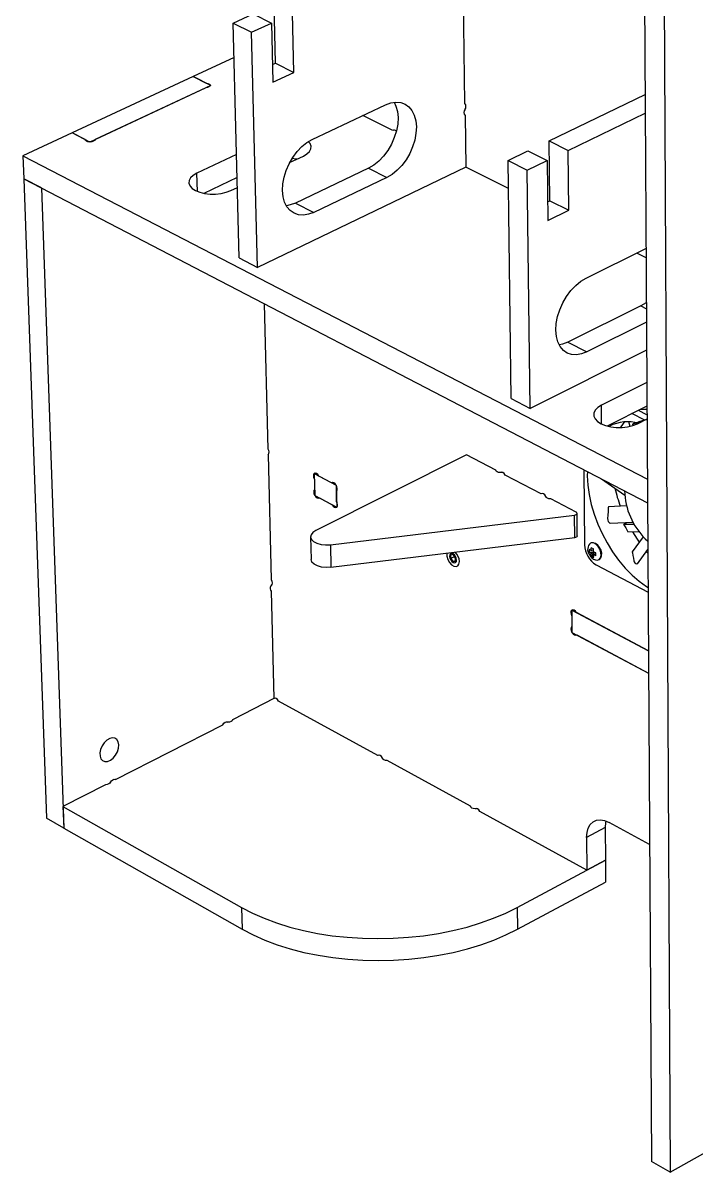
# Model space of a CAD drawing. Extents: x 0 to 161, y 0 to 212.
# Drawn here: x 64.8 to 99.3, y 103.3 to 162.2 of the extents above; entities that cross this region are included whole.
import ezdxf

# ---------------------------------------------------------------- set-up
doc = ezdxf.new("R2010")
doc.units = 0
doc.layers.get('0').update_dxf_attribs({"linetype": 'CONTINUOUS'})

msp = doc.modelspace()

# ---------------------------------------------------------------- linework, layer by layer
at = {"color": 7, "linetype": 'CONTINUOUS'}
for p, q in [((96.438, 201.915), (97.025, 103.847)), ((97.497, 200.099), (97.987, 103.302)), ((77.762, 160.144), (77.691, 163.173)), ((87.465, 158.087), (87.388, 163.419)), ((75.595, 162.201), (76.613, 162.673)), ((76.613, 162.673), (77.558, 162.201)), ((78.705, 159.671), (78.637, 162.702)), ((75.595, 162.201), (76.54, 161.729)), ((75.9, 150.163), (75.595, 162.201)), ((76.54, 161.729), (77.558, 162.201)), ((77.558, 162.201), (77.629, 159.167)), ((76.835, 149.679), (76.54, 161.729)), ((75.64, 160.438), (73.539, 159.46)), ((77.608, 160.072), (77.762, 160.144)), ((77.629, 159.167), (78.705, 159.671)), ((77.762, 160.144), (78.705, 159.671)), ((73.539, 159.46), (67.335, 156.571)), ((74.446, 159.001), (73.539, 159.46)), ((73.539, 159.46), (74.206, 159.122)), ((74.446, 159.001), (68.241, 156.104)), ((74.194, 158.882), (68.515, 156.232)), ((91.778, 156.165), (96.698, 158.536)), ((79.647, 156.235), (83.396, 158.011)), ((83.77, 156.694), (82.239, 157.463)), ((87.474, 157.458), (87.513, 154.814)), ((92.762, 155.676), (96.704, 157.58)), ((83.806, 156.711), (83.77, 156.694)), ((67.343, 156.574), (64.824, 155.401)), ((68.241, 156.104), (67.335, 156.571)), ((68.009, 156.232), (67.343, 156.574)), ((91.778, 156.165), (92.762, 155.676)), ((91.81, 153.095), (91.778, 156.165)), ((89.679, 155.154), (90.698, 155.645)), ((90.698, 155.645), (91.682, 155.154)), ((92.792, 152.602), (92.762, 155.676)), ((64.824, 155.401), (96.816, 138.818)), ((64.824, 155.401), (64.866, 154.224)), ((75.766, 155.459), (73.736, 154.499)), ((78.487, 155.049), (79.188, 155.383)), ((89.832, 142.952), (89.679, 155.154)), ((89.679, 155.154), (90.663, 154.662)), ((90.663, 154.662), (91.682, 155.154)), ((91.682, 155.154), (91.715, 152.078)), ((87.513, 154.814), (76.835, 149.679)), ((82.527, 154.762), (78.792, 152.977)), ((82.527, 154.762), (83.464, 154.288)), ((89.697, 153.717), (87.513, 154.814)), ((90.805, 142.448), (90.663, 154.662)), ((65.771, 153.753), (64.866, 154.224)), ((64.866, 154.224), (66.029, 121.435)), ((64.866, 154.224), (96.823, 137.604)), ((65.771, 153.753), (66.908, 120.936)), ((75.796, 154.282), (74.088, 153.472)), ((75.465, 153.613), (75.809, 153.776)), ((83.464, 154.288), (79.729, 152.499)), ((78.792, 152.977), (79.729, 152.499)), ((91.705, 153.044), (91.81, 153.095)), ((91.715, 152.078), (92.792, 152.602)), ((91.81, 153.095), (92.792, 152.602)), ((93.686, 149.131), (96.745, 150.639)), ((96.748, 150.174), (96.28, 150.409)), ((75.9, 150.163), (76.835, 149.679)), ((77.379, 140.366), (77.198, 147.81)), ((96.483, 147.699), (92.745, 145.842)), ((96.768, 146.862), (93.719, 145.344)), ((92.745, 145.842), (93.719, 145.344)), ((96.776, 145.434), (90.805, 142.448)), ((96.786, 143.772), (94.465, 142.606)), ((89.832, 142.952), (90.805, 142.448)), ((96.793, 142.568), (94.753, 141.54)), ((96.679, 141.847), (96.027, 142.182)), ((96.796, 142.122), (96.356, 142.348)), ((95.929, 141.525), (95.861, 141.76)), ((96.047, 141.638), (96.064, 141.562)), ((96.143, 141.734), (96.156, 141.688)), ((96.306, 141.658), (96.797, 141.907)), ((77.386, 140.068), (77.541, 133.671)), ((87.555, 140.065), (79.827, 136.193)), ((89.046, 139.285), (87.555, 140.065)), ((79.774, 139.122), (79.747, 139.109)), ((79.747, 139.109), (80.873, 138.512)), ((79.747, 139.109), (79.772, 137.982)), ((89.046, 139.285), (89.046, 139.278)), ((91.373, 138.067), (89.538, 139.027)), ((93.558, 139.303), (93.593, 135.46)), ((79.754, 138.81), (79.766, 138.28)), ((80.634, 138.638), (79.986, 138.982)), ((80.66, 138.652), (80.634, 138.638)), ((80.873, 138.512), (80.897, 137.383)), ((94.469, 138.829), (95.659, 138.001)), ((96.816, 138.818), (96.823, 137.604)), ((79.772, 137.982), (80.897, 137.383)), ((80.011, 137.855), (80.658, 137.51)), ((80.891, 137.682), (80.879, 138.212)), ((91.398, 138.079), (91.373, 138.067)), ((93.168, 137.128), (91.869, 137.807)), ((95.752, 137.446), (94.825, 137.41)), ((80.573, 135.458), (93.083, 136.982)), ((93.094, 135.829), (93.083, 136.982)), ((93.226, 135.915), (93.215, 137.068)), ((94.904, 136.568), (96.081, 136.611)), ((95.602, 136.521), (95.755, 136.599)), ((95.602, 136.521), (96.14, 136.505)), ((96.404, 136.107), (95.815, 136.124)), ((95.987, 136.608), (96.085, 136.605)), ((79.559, 135.865), (79.585, 134.71)), ((80.597, 134.302), (93.094, 135.829)), ((96.599, 135.872), (96.044, 135.099)), ((80.573, 135.458), (80.597, 134.302)), ((86.86, 134.95), (86.735, 134.927)), ((86.735, 134.927), (86.738, 134.747)), ((86.988, 134.793), (86.86, 134.95)), ((93.931, 135.155), (93.83, 135.223)), ((93.831, 135.078), (94.05, 135.101)), ((93.932, 135.01), (93.831, 135.078)), ((93.931, 135.155), (93.944, 135.304)), ((93.931, 135.155), (94.061, 135.221)), ((93.932, 135.01), (94.072, 135.082)), ((94.096, 135.072), (93.948, 134.876)), ((94.049, 135.093), (94.062, 135.242)), ((94.05, 134.948), (94.179, 135.014)), ((96.305, 134.477), (96.838, 135.217)), ((96.762, 135.113), (96.839, 135.023)), ((86.918, 134.838), (86.738, 134.747)), ((86.738, 134.747), (86.866, 134.59)), ((86.99, 134.653), (86.866, 134.59)), ((86.866, 134.59), (86.99, 134.613)), ((86.917, 134.879), (86.918, 134.838)), ((86.918, 134.838), (86.988, 134.752)), ((86.99, 134.613), (86.988, 134.793)), ((94.189, 134.427), (96.851, 133.026)), ((77.688, 127.575), (77.555, 133.079)), ((92.96, 132.119), (92.939, 132.108)), ((92.939, 132.108), (96.869, 130.023)), ((92.939, 132.108), (92.95, 130.967)), ((96.869, 130.023), (93.187, 131.977)), ((92.942, 131.805), (92.947, 131.27)), ((92.95, 130.967), (96.875, 128.878)), ((93.198, 130.836), (96.875, 128.878)), ((77.71, 127.586), (75.564, 126.489)), ((83.011, 124.653), (77.922, 127.446)), ((69.558, 123.419), (75.058, 126.23)), ((83.031, 124.663), (83.011, 124.653)), ((87.749, 122.052), (83.487, 124.392)), ((69.044, 123.156), (66.87, 122.044)), ((69.558, 123.419), (69.552, 123.422)), ((66.87, 122.044), (76.027, 116.863)), ((66.87, 122.044), (66.908, 120.936)), ((87.749, 122.052), (87.749, 122.044)), ((66.908, 120.936), (66.029, 121.435)), ((93.719, 118.775), (88.231, 121.787)), ((66.908, 120.936), (76.056, 115.746)), ((94.653, 120.955), (93.704, 120.45)), ((94.653, 120.955), (94.666, 119.281)), ((96.928, 120.087), (94.851, 121.218)), ((93.704, 120.45), (93.719, 118.775)), ((90.143, 116.863), (94.666, 119.281)), ((94.666, 119.281), (93.719, 118.775)), ((94.666, 119.281), (94.675, 118.168)), ((90.157, 115.746), (94.675, 118.168)), ((76.027, 116.863), (76.056, 115.746)), ((90.143, 116.863), (90.157, 115.746)), ((97.987, 103.302), (104.427, 106.903)), ((97.987, 103.302), (97.025, 103.847))]:
    msp.add_line(p, q, dxfattribs=at)
at = {"color": 8, "linetype": 'CONTINUOUS'}
for p, q in [((73.761, 153.567), (73.736, 154.499)), ((96.483, 147.699), (96.764, 147.557)), ((94.473, 141.643), (94.465, 142.606)), ((95.652, 138.214), (95.656, 138.048))]:
    msp.add_line(p, q, dxfattribs=at)
at = {"color": 7, "linetype": 'CONTINUOUS'}
for points in [[(74.206, 159.122), (74.287, 159.108), (74.352, 159.082), (74.393, 159.046), (74.406, 159.004), (74.389, 158.962), (74.344, 158.925), (74.276, 158.898), (74.194, 158.882)], [(83.843, 158.142), (83.935, 157.946), (84.011, 157.666), (84.04, 157.354), (84.022, 157.021), (83.958, 156.675), (83.849, 156.328), (83.7, 155.989), (83.513, 155.67), (83.296, 155.379), (83.055, 155.126), (82.796, 154.918), (82.527, 154.762)], [(83.396, 158.011), (83.666, 158.111), (83.929, 158.151), (84.177, 158.129), (84.401, 158.048), (84.596, 157.908), (84.755, 157.716), (84.874, 157.476), (84.949, 157.196), (84.978, 156.884), (84.96, 156.55), (84.896, 156.204), (84.787, 155.856), (84.637, 155.517), (84.451, 155.198), (84.233, 154.907), (83.991, 154.653), (83.732, 154.445), (83.464, 154.288)], [(68.515, 156.232), (68.491, 156.184), (68.432, 156.144), (68.348, 156.117), (68.25, 156.108), (68.154, 156.117), (68.074, 156.144), (68.024, 156.184), (68.009, 156.232)], [(79.729, 152.499), (79.456, 152.397), (79.191, 152.354), (78.94, 152.373), (78.712, 152.452), (78.513, 152.59), (78.35, 152.781), (78.227, 153.021), (78.149, 153.302), (78.118, 153.615), (78.134, 153.952), (78.198, 154.301), (78.307, 154.652), (78.458, 154.994), (78.647, 155.317), (78.867, 155.611), (79.112, 155.867), (79.375, 156.077), (79.647, 156.235)], [(79.188, 155.383), (79.373, 155.492), (79.504, 155.617), (79.576, 155.753), (79.585, 155.892), (79.531, 156.027), (79.452, 156.121)], [(78.853, 155.223), (78.807, 155.232), (78.618, 155.256)], [(73.736, 154.499), (73.549, 154.389), (73.415, 154.263), (73.34, 154.126), (73.329, 153.986), (73.381, 153.849), (73.494, 153.722), (73.663, 153.612), (73.879, 153.525), (74.131, 153.464), (74.407, 153.432), (74.693, 153.432), (74.974, 153.464), (75.236, 153.525), (75.465, 153.613)], [(78.792, 152.977), (78.52, 152.876), (78.33, 152.84)], [(93.719, 145.344), (93.447, 145.237), (93.182, 145.191), (92.933, 145.207), (92.707, 145.284), (92.511, 145.421), (92.351, 145.613), (92.232, 145.854), (92.158, 146.138), (92.13, 146.455), (92.151, 146.797), (92.219, 147.151), (92.332, 147.509), (92.487, 147.858), (92.679, 148.188), (92.902, 148.489), (93.149, 148.751), (93.413, 148.968), (93.686, 149.131)], [(96.762, 147.868), (96.752, 147.861), (96.483, 147.699)], [(92.745, 145.842), (92.472, 145.736), (92.316, 145.702)], [(94.465, 142.606), (94.279, 142.489), (94.148, 142.354), (94.079, 142.208), (94.075, 142.058), (94.137, 141.911), (94.262, 141.776), (94.443, 141.658), (94.671, 141.565), (94.936, 141.499), (95.223, 141.466), (95.518, 141.466), (95.806, 141.499), (96.074, 141.565), (96.306, 141.658)], [(96.795, 142.391), (96.624, 142.393), (96.414, 142.377)], [(95.652, 141.771), (95.501, 141.575), (95.438, 141.479)], [(96.244, 141.697), (96.448, 141.798), (96.691, 141.865), (96.751, 141.878), (96.781, 141.884), (96.795, 141.886), (96.797, 141.886), (96.798, 141.886), (96.798, 141.886), (96.798, 141.886), (96.798, 141.886), (96.797, 141.886), (96.797, 141.885), (96.794, 141.884), (96.782, 141.881), (96.736, 141.868), (96.555, 141.814), (96.376, 141.751), (96.198, 141.678), (96.136, 141.654), (96.084, 141.637), (96.058, 141.633), (96.047, 141.638), (96.048, 141.642), (96.05, 141.645), (96.052, 141.647)], [(79.986, 138.982), (79.93, 139.057), (79.865, 139.108), (79.801, 139.126), (79.747, 139.109), (79.712, 139.06), (79.701, 138.986), (79.716, 138.898), (79.754, 138.81)], [(89.379, 139.164), (89.292, 139.156), (89.196, 139.166), (89.116, 139.194), (89.063, 139.236), (89.046, 139.285)], [(89.538, 139.027), (89.481, 139.104), (89.414, 139.155), (89.348, 139.173), (89.292, 139.156)], [(93.74, 139.208), (93.737, 138.994), (93.763, 138.519), (93.83, 138.027), (93.939, 137.527), (94.087, 137.022), (94.273, 136.521), (94.495, 136.028), (94.75, 135.551), (95.035, 135.094), (95.345, 134.664), (95.679, 134.266), (96.03, 133.905), (96.396, 133.585), (96.771, 133.31), (96.849, 133.259)], [(80.879, 138.212), (80.915, 138.261), (80.926, 138.336), (80.911, 138.423), (80.873, 138.512), (80.817, 138.587), (80.752, 138.637), (80.688, 138.655), (80.634, 138.638)], [(79.766, 138.28), (79.731, 138.231), (79.72, 138.157), (79.734, 138.07), (79.772, 137.982), (79.828, 137.907), (79.893, 137.857), (79.957, 137.838), (80.011, 137.855)], [(91.629, 137.922), (91.621, 137.937), (91.563, 138.014), (91.496, 138.065), (91.429, 138.084), (91.373, 138.067)], [(91.869, 137.807), (91.773, 137.817), (91.692, 137.845), (91.638, 137.887), (91.621, 137.937)], [(80.658, 137.51), (80.714, 137.435), (80.779, 137.385), (80.843, 137.367), (80.897, 137.383), (80.932, 137.432), (80.943, 137.506), (80.929, 137.594), (80.891, 137.682)], [(94.827, 137.409), (94.826, 137.409), (94.826, 137.41), (94.826, 137.41), (94.825, 137.41), (94.825, 137.41), (94.824, 137.409), (94.823, 137.407), (94.821, 137.396), (94.815, 137.349), (94.803, 137.161), (94.792, 136.976), (94.776, 136.797), (94.785, 136.726), (94.81, 136.656), (94.841, 136.611), (94.881, 136.577), (94.893, 136.571), (94.901, 136.568), (94.906, 136.568)], [(93.083, 136.982), (93.125, 136.99), (93.161, 137.003), (93.19, 137.021), (93.208, 137.042), (93.215, 137.065), (93.21, 137.088), (93.194, 137.109), (93.168, 137.128)], [(79.827, 136.193), (79.676, 136.093), (79.584, 135.975), (79.56, 135.85), (79.606, 135.728), (79.717, 135.618), (79.884, 135.531), (80.095, 135.472), (80.331, 135.447), (80.573, 135.458)], [(96.054, 136.117), (96.292, 135.74), (96.396, 135.589)], [(93.226, 135.915), (93.226, 135.913), (93.219, 135.89), (93.201, 135.869), (93.172, 135.851), (93.136, 135.837), (93.094, 135.829)], [(94.338, 134.697), (94.347, 134.703), (94.42, 134.783), (94.452, 134.908), (94.439, 135.063), (94.384, 135.224), (94.293, 135.372), (94.18, 135.485), (94.058, 135.549), (93.945, 135.555), (93.9, 135.537)], [(94.336, 134.701), (94.36, 134.71), (94.434, 134.79), (94.472, 134.897), (94.475, 135.031), (94.44, 135.18), (94.369, 135.322), (94.272, 135.443), (94.154, 135.529), (94.04, 135.564), (93.935, 135.553), (93.905, 135.533)], [(86.55, 135.029), (86.546, 135.01), (86.549, 134.865), (86.593, 134.706), (86.674, 134.556), (86.781, 134.435), (86.899, 134.359), (87.011, 134.338), (87.104, 134.376), (87.164, 134.467), (87.184, 134.599), (87.184, 134.599)], [(87.041, 134.675), (87.026, 134.767), (86.986, 134.859), (86.928, 134.937), (86.859, 134.99), (86.792, 135.009), (86.735, 134.992), (86.697, 134.941), (86.685, 134.864), (86.7, 134.773), (86.74, 134.681), (86.798, 134.603), (86.866, 134.55), (86.934, 134.531), (86.991, 134.548), (87.028, 134.598), (87.041, 134.675)], [(93.83, 135.223), (93.828, 135.119), (93.831, 135.078)], [(93.832, 134.97), (93.926, 134.831), (93.974, 134.782), (94.062, 134.718), (94.159, 134.679), (94.263, 134.673), (94.339, 134.698)], [(93.948, 134.876), (93.935, 134.969), (93.932, 135.01)], [(94.062, 135.242), (93.976, 135.287), (93.944, 135.304)], [(94.179, 135.04), (94.086, 135.076), (94.049, 135.093)], [(94.18, 134.895), (94.087, 134.931), (94.05, 134.948)], [(94.066, 134.814), (94.053, 134.907), (94.05, 134.948)], [(94.18, 134.895), (94.179, 134.998), (94.179, 135.04)], [(96.057, 135.083), (96.049, 135.096), (96.048, 135.098), (96.047, 135.099), (96.046, 135.099), (96.046, 135.099), (96.045, 135.099), (96.045, 135.099), (96.044, 135.099), (96.044, 135.097), (96.043, 135.088), (96.047, 135.051), (96.075, 134.904), (96.099, 134.763), (96.114, 134.63), (96.136, 134.579), (96.177, 134.531), (96.22, 134.501), (96.271, 134.479), (96.287, 134.476), (96.296, 134.474), (96.301, 134.475)], [(80.597, 134.302), (80.356, 134.291), (80.12, 134.316), (79.91, 134.375), (79.742, 134.463), (79.631, 134.573), (79.586, 134.695), (79.585, 134.71)], [(93.948, 134.876), (94.031, 134.83), (94.066, 134.814)], [(77.555, 133.079), (77.515, 133.127), (77.499, 133.2), (77.511, 133.286), (77.547, 133.372), (77.565, 133.4)], [(77.541, 133.671), (77.578, 133.584), (77.593, 133.497), (77.582, 133.424), (77.548, 133.376), (77.546, 133.375)], [(93.187, 131.977), (93.129, 132.053), (93.062, 132.105), (92.995, 132.125), (92.939, 132.108), (92.902, 132.059), (92.889, 131.984), (92.903, 131.895), (92.942, 131.805)], [(92.947, 131.27), (92.91, 131.22), (92.897, 131.146), (92.912, 131.057), (92.95, 130.967), (93.007, 130.891), (93.074, 130.839), (93.141, 130.819), (93.198, 130.836)], [(77.922, 127.446), (77.868, 127.521), (77.804, 127.571), (77.741, 127.59), (77.688, 127.575)], [(75.058, 126.23), (75.115, 126.305), (75.183, 126.356), (75.252, 126.375), (75.307, 126.362)], [(75.564, 126.489), (75.542, 126.439), (75.486, 126.398), (75.405, 126.37), (75.311, 126.36), (75.231, 126.367)], [(69.733, 125.197), (69.706, 125.35), (69.638, 125.467), (69.536, 125.538), (69.408, 125.557), (69.266, 125.522), (69.122, 125.437), (68.989, 125.308), (68.879, 125.147), (68.802, 124.968), (68.764, 124.788), (68.77, 124.623), (68.818, 124.486), (68.904, 124.391), (69.02, 124.346), (69.157, 124.354), (69.302, 124.415), (69.441, 124.524), (69.564, 124.67), (69.658, 124.842), (69.716, 125.023), (69.733, 125.197)], [(83.276, 124.467), (83.249, 124.522), (83.194, 124.597), (83.129, 124.648), (83.065, 124.668), (83.011, 124.653)], [(83.487, 124.392), (83.394, 124.402), (83.316, 124.43), (83.265, 124.472), (83.249, 124.522)], [(69.301, 123.287), (69.278, 123.237), (69.221, 123.194), (69.139, 123.166), (69.044, 123.156)], [(69.297, 123.279), (69.301, 123.287), (69.359, 123.362), (69.428, 123.414), (69.498, 123.433), (69.558, 123.419)], [(88.067, 121.926), (87.99, 121.92), (87.896, 121.93), (87.817, 121.958), (87.766, 122.001), (87.749, 122.052)], [(88.231, 121.787), (88.175, 121.863), (88.11, 121.914), (88.045, 121.934), (87.99, 121.92)], [(93.704, 120.45), (93.723, 120.711), (93.787, 120.937), (93.892, 121.121), (94.034, 121.255), (94.208, 121.333), (94.408, 121.353), (94.625, 121.315), (94.851, 121.218)], [(94.688, 121.29), (94.673, 121.216), (94.653, 120.955)], [(76.027, 116.863), (76.583, 116.573), (77.181, 116.309), (77.818, 116.071), (78.49, 115.861), (79.193, 115.682), (79.921, 115.533), (80.672, 115.416), (81.439, 115.333), (82.217, 115.282), (83.003, 115.265), (83.79, 115.282), (84.574, 115.333), (85.349, 115.416), (86.111, 115.533), (86.855, 115.682), (87.577, 115.861), (88.27, 116.071), (88.932, 116.309), (89.557, 116.573), (90.143, 116.863)], [(76.056, 115.746), (76.611, 115.455), (77.209, 115.19), (77.845, 114.952), (78.517, 114.742), (79.219, 114.562), (79.946, 114.413), (80.696, 114.297), (81.462, 114.213), (82.24, 114.162), (83.024, 114.145), (83.811, 114.162), (84.594, 114.213), (85.368, 114.297), (86.13, 114.413), (86.873, 114.562), (87.593, 114.742), (88.286, 114.952), (88.947, 115.19), (89.572, 115.455), (90.157, 115.746)]]:
    msp.add_lwpolyline(points, dxfattribs=at)
for centre, radius, start, end in [((87.26, 157.926), 0.261, 323.67969, 37.98269), ((87.677, 157.618), 0.258, 142.31917, 218.46487), ((83.837, 156.574), 0.137, 41.49501, 118.85769), ((95.82, 139.707), 2.056, 74.65545, 117.30484), ((106.639, 114.107), 29.505, 110.68867, 111.02748), ((77.185, 140.212), 0.247, 324.23911, 38.53436), ((102.354, 139.992), 7.384, 192.83395, 200.27692), ((99.281, 138.328), 3.636, 184.43057, 227.72684), ((102.811, 140.136), 8.066, 206.63575, 209.83231), ((94.175, 135.215), 0.422, 129.3666, 215.51456), ((86.451, 134.563), 0.734, 2.82168, 44.89127), ((94.852, 135.498), 1.259, 181.74197, 238.24837)]:
    msp.add_arc(centre, radius, start, end, dxfattribs=at)

doc.saveas('drawing.dxf')
